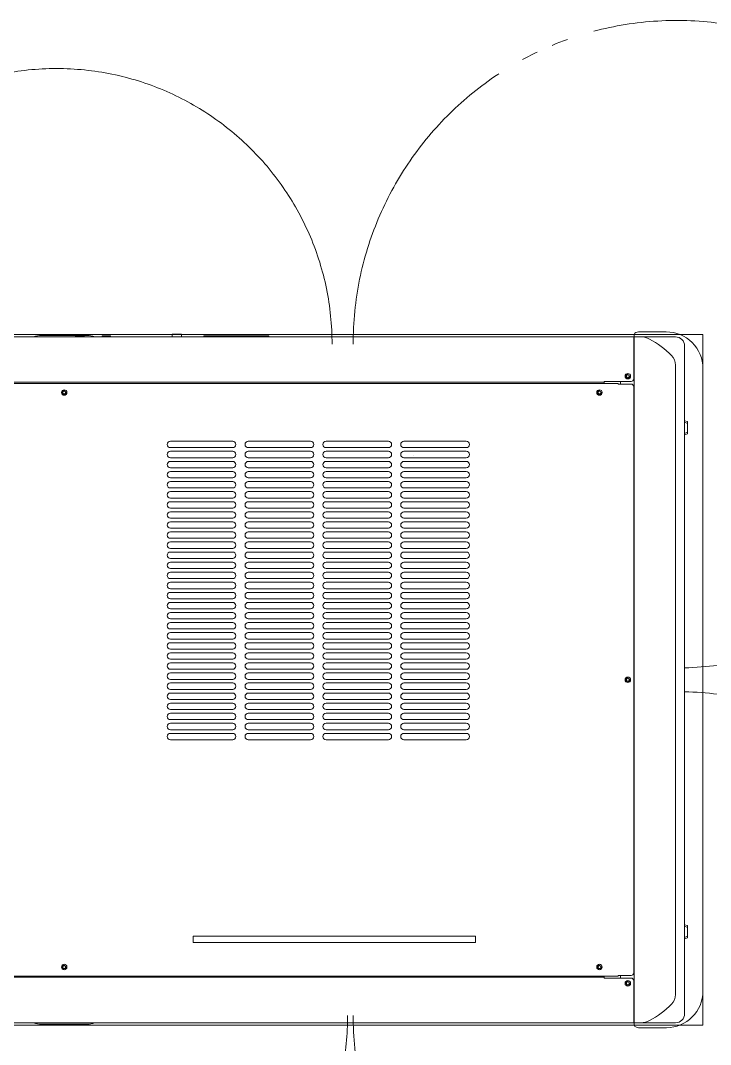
# Model space of a CAD drawing. Units: millimetres at full size. Extents: x -12803 to 120774, y -9413 to 101127.
# Drawn here: x 110069 to 110823, y 9463 to 10581 of the extents above; entities that cross this region are included whole.
import ezdxf

# ---------------------------------------------------------------- set-up
doc = ezdxf.new("R2010")
doc.units = ezdxf.units.MM
doc.header["$LTSCALE"] = 30
doc.linetypes.add('LONG_DOUBLE_CHAIN', pattern=[21.8, 18, -1, 0.6, -0.6, 0.6, -1])
doc.layers.add('0-0_NoName', color=7, linetype='Continuous')
doc.layers.add('0-E_AIHO48-厨房機器既設品', color=7, linetype='Continuous', lineweight=15)

# ---------------------------------------------------------------- blocks, each defined once
blk = doc.blocks.new('グループ部品-732')
at = {"layer": '0-E_AIHO48-厨房機器既設品'}
for p, q in [((110235.18, 10238.41), (109494.68, 10238.41)), ((110739.18, 10235.91), (109495.18, 10235.91)), ((110142.18, 10237.41), (110092.18, 10237.41)), ((110138.88, 10236.91), (110129.48, 10236.91)), ((110129.48, 10235.91), (110129.48, 10236.91)), ((110138.88, 10235.91), (110138.88, 10236.91)), ((110167.88, 10236.91), (110158.48, 10236.91)), ((110158.48, 10235.91), (110158.48, 10236.91)), ((110167.88, 10235.91), (110167.88, 10236.91)), ((110245.18, 10238.91), (110235.18, 10238.91)), ((110235.18, 10235.91), (110235.18, 10238.91)), ((110245.18, 10235.91), (110245.18, 10238.91)), ((110739.68, 10238.41), (110245.18, 10238.41)), ((110340.68, 10236.91), (110269.68, 10236.91)), ((110269.68, 10236.91), (110269.68, 10235.91)), ((110340.68, 10236.91), (110340.68, 10235.91)), ((110739.18, 10190.11), (110739.18, 10235.91)), ((110739.18, 10235.41), (110739.68, 10235.41)), ((110739.18, 10234.91), (110739.68, 10234.91)), ((110739.68, 10235.91), (110739.68, 10238.45)), ((110739.68, 9486.91), (110739.68, 10235.91)), ((110784.68, 10235.91), (110739.68, 10235.91)), ((110741.42, 10240.57), (110740.48, 10239.94)), ((110774.68, 10241.41), (110744.19, 10241.41)), ((110794.68, 9496.91), (110794.68, 10225.91)), ((110784.68, 10205.05), (110784.68, 9517.77)), ((110814.68, 10201.41), (110814.68, 9521.41)), ((110722.18, 10184.91), (109512.18, 10184.91)), ((110706.68, 10186.31), (109527.68, 10186.31)), ((110736.18, 10187.11), (110706.68, 10187.11)), ((110706.68, 10184.91), (110706.68, 10187.11)), ((110722.18, 10184.91), (110722.18, 10184.31)), ((110736.18, 10184.31), (110722.18, 10184.31)), ((110724.68, 10184.31), (110724.68, 10187.11)), ((110739.18, 9541.51), (110739.18, 10181.31)), ((110739.68, 10170.16), (110739.18, 10170.16)), ((110739.68, 10150.16), (110739.18, 10150.16)), ((110797.88, 10143.36), (110794.68, 10144.22)), ((110797.88, 10143.36), (110797.88, 10129.86)), ((110794.68, 10142.72), (110797.88, 10141.38)), ((110794.68, 10130.5), (110797.88, 10131.84)), ((110301.18, 10121.91), (110233.18, 10121.91)), ((110386.18, 10121.91), (110318.18, 10121.91)), ((110471.18, 10121.91), (110403.18, 10121.91)), ((110556.18, 10121.91), (110488.18, 10121.91)), ((110794.68, 10129), (110797.88, 10129.86)), ((110233.18, 10114.91), (110301.18, 10114.91)), ((110301.18, 10110.91), (110233.18, 10110.91)), ((110318.18, 10114.91), (110386.18, 10114.91)), ((110386.18, 10110.91), (110318.18, 10110.91)), ((110403.18, 10114.91), (110471.18, 10114.91)), ((110471.18, 10110.91), (110403.18, 10110.91)), ((110488.18, 10114.91), (110556.18, 10114.91)), ((110556.18, 10110.91), (110488.18, 10110.91)), ((110233.18, 10103.91), (110301.18, 10103.91)), ((110301.18, 10099.91), (110233.18, 10099.91)), ((110318.18, 10103.91), (110386.18, 10103.91)), ((110386.18, 10099.91), (110318.18, 10099.91)), ((110403.18, 10103.91), (110471.18, 10103.91)), ((110471.18, 10099.91), (110403.18, 10099.91)), ((110488.18, 10103.91), (110556.18, 10103.91)), ((110556.18, 10099.91), (110488.18, 10099.91)), ((110498.18, 10106.81), (110498.08, 10106.81)), ((110233.18, 10092.91), (110301.18, 10092.91)), ((110301.18, 10088.91), (110233.18, 10088.91)), ((110318.18, 10092.91), (110386.18, 10092.91)), ((110386.18, 10088.91), (110318.18, 10088.91)), ((110403.18, 10092.91), (110471.18, 10092.91)), ((110471.18, 10088.91), (110403.18, 10088.91)), ((110488.18, 10092.91), (110556.18, 10092.91)), ((110556.18, 10088.91), (110488.18, 10088.91)), ((110233.18, 10081.91), (110301.18, 10081.91)), ((110301.18, 10077.91), (110233.18, 10077.91)), ((110318.18, 10081.91), (110386.18, 10081.91)), ((110386.18, 10077.91), (110318.18, 10077.91)), ((110403.18, 10081.91), (110471.18, 10081.91)), ((110471.18, 10077.91), (110403.18, 10077.91)), ((110488.18, 10081.91), (110556.18, 10081.91)), ((110556.18, 10077.91), (110488.18, 10077.91)), ((110233.18, 10070.91), (110301.18, 10070.91)), ((110301.18, 10066.91), (110233.18, 10066.91)), ((110318.18, 10070.91), (110386.18, 10070.91)), ((110386.18, 10066.91), (110318.18, 10066.91)), ((110403.18, 10070.91), (110471.18, 10070.91)), ((110471.18, 10066.91), (110403.18, 10066.91)), ((110488.18, 10070.91), (110556.18, 10070.91)), ((110556.18, 10066.91), (110488.18, 10066.91)), ((110233.18, 10059.91), (110301.18, 10059.91)), ((110301.18, 10055.91), (110233.18, 10055.91)), ((110318.18, 10059.91), (110386.18, 10059.91)), ((110386.18, 10055.91), (110318.18, 10055.91)), ((110403.18, 10059.91), (110471.18, 10059.91)), ((110471.18, 10055.91), (110403.18, 10055.91)), ((110488.18, 10059.91), (110556.18, 10059.91)), ((110556.18, 10055.91), (110488.18, 10055.91)), ((110233.18, 10048.91), (110301.18, 10048.91)), ((110301.18, 10044.91), (110233.18, 10044.91)), ((110318.18, 10048.91), (110386.18, 10048.91)), ((110386.18, 10044.91), (110318.18, 10044.91)), ((110403.18, 10048.91), (110471.18, 10048.91)), ((110471.18, 10044.91), (110403.18, 10044.91)), ((110488.18, 10048.91), (110556.18, 10048.91)), ((110556.18, 10044.91), (110488.18, 10044.91)), ((110233.18, 10037.91), (110301.18, 10037.91)), ((110301.18, 10033.91), (110233.18, 10033.91)), ((110318.18, 10037.91), (110386.18, 10037.91)), ((110386.18, 10033.91), (110318.18, 10033.91)), ((110403.18, 10037.91), (110471.18, 10037.91)), ((110471.18, 10033.91), (110403.18, 10033.91)), ((110488.18, 10037.91), (110556.18, 10037.91)), ((110556.18, 10033.91), (110488.18, 10033.91)), ((110233.18, 10026.91), (110301.18, 10026.91)), ((110301.18, 10022.91), (110233.18, 10022.91)), ((110318.18, 10026.91), (110386.18, 10026.91)), ((110386.18, 10022.91), (110318.18, 10022.91)), ((110403.18, 10026.91), (110471.18, 10026.91)), ((110471.18, 10022.91), (110403.18, 10022.91)), ((110488.18, 10026.91), (110556.18, 10026.91)), ((110556.18, 10022.91), (110488.18, 10022.91)), ((110233.18, 10015.91), (110301.18, 10015.91)), ((110301.18, 10011.91), (110233.18, 10011.91)), ((110318.18, 10015.91), (110386.18, 10015.91)), ((110386.18, 10011.91), (110318.18, 10011.91)), ((110403.18, 10015.91), (110471.18, 10015.91)), ((110471.18, 10011.91), (110403.18, 10011.91)), ((110488.18, 10015.91), (110556.18, 10015.91)), ((110556.18, 10011.91), (110488.18, 10011.91)), ((110233.18, 10004.91), (110301.18, 10004.91)), ((110301.18, 10000.91), (110233.18, 10000.91)), ((110318.18, 10004.91), (110386.18, 10004.91)), ((110386.18, 10000.91), (110318.18, 10000.91)), ((110403.18, 10004.91), (110471.18, 10004.91)), ((110471.18, 10000.91), (110403.18, 10000.91)), ((110488.18, 10004.91), (110556.18, 10004.91)), ((110556.18, 10000.91), (110488.18, 10000.91)), ((110233.18, 9993.91), (110301.18, 9993.91)), ((110301.18, 9989.91), (110233.18, 9989.91)), ((110318.18, 9993.91), (110386.18, 9993.91)), ((110386.18, 9989.91), (110318.18, 9989.91)), ((110403.18, 9993.91), (110471.18, 9993.91)), ((110471.18, 9989.91), (110403.18, 9989.91)), ((110488.18, 9993.91), (110556.18, 9993.91)), ((110556.18, 9989.91), (110488.18, 9989.91)), ((110233.18, 9982.91), (110301.18, 9982.91)), ((110301.18, 9978.91), (110233.18, 9978.91)), ((110318.18, 9982.91), (110386.18, 9982.91)), ((110386.18, 9978.91), (110318.18, 9978.91)), ((110403.18, 9982.91), (110471.18, 9982.91)), ((110471.18, 9978.91), (110403.18, 9978.91)), ((110488.18, 9982.91), (110556.18, 9982.91)), ((110556.18, 9978.91), (110488.18, 9978.91)), ((110233.18, 9971.91), (110301.18, 9971.91)), ((110301.18, 9967.91), (110233.18, 9967.91)), ((110318.18, 9971.91), (110386.18, 9971.91)), ((110386.18, 9967.91), (110318.18, 9967.91)), ((110403.18, 9971.91), (110471.18, 9971.91)), ((110471.18, 9967.91), (110403.18, 9967.91)), ((110488.18, 9971.91), (110556.18, 9971.91)), ((110556.18, 9967.91), (110488.18, 9967.91)), ((110233.18, 9960.91), (110301.18, 9960.91)), ((110301.18, 9956.91), (110233.18, 9956.91)), ((110318.18, 9960.91), (110386.18, 9960.91)), ((110386.18, 9956.91), (110318.18, 9956.91)), ((110403.18, 9960.91), (110471.18, 9960.91)), ((110471.18, 9956.91), (110403.18, 9956.91)), ((110488.18, 9960.91), (110556.18, 9960.91)), ((110556.18, 9956.91), (110488.18, 9956.91)), ((110233.18, 9949.91), (110301.18, 9949.91)), ((110301.18, 9945.91), (110233.18, 9945.91)), ((110318.18, 9949.91), (110386.18, 9949.91)), ((110386.18, 9945.91), (110318.18, 9945.91)), ((110403.18, 9949.91), (110471.18, 9949.91)), ((110471.18, 9945.91), (110403.18, 9945.91)), ((110488.18, 9949.91), (110556.18, 9949.91)), ((110556.18, 9945.91), (110488.18, 9945.91)), ((110233.18, 9938.91), (110301.18, 9938.91)), ((110301.18, 9934.91), (110233.18, 9934.91)), ((110318.18, 9938.91), (110386.18, 9938.91)), ((110386.18, 9934.91), (110318.18, 9934.91)), ((110403.18, 9938.91), (110471.18, 9938.91)), ((110471.18, 9934.91), (110403.18, 9934.91)), ((110488.18, 9938.91), (110556.18, 9938.91)), ((110556.18, 9934.91), (110488.18, 9934.91)), ((110233.18, 9927.91), (110301.18, 9927.91)), ((110301.18, 9923.91), (110233.18, 9923.91)), ((110318.18, 9927.91), (110386.18, 9927.91)), ((110386.18, 9923.91), (110318.18, 9923.91)), ((110403.18, 9927.91), (110471.18, 9927.91)), ((110471.18, 9923.91), (110403.18, 9923.91)), ((110488.18, 9927.91), (110556.18, 9927.91)), ((110556.18, 9923.91), (110488.18, 9923.91)), ((110233.18, 9916.91), (110301.18, 9916.91)), ((110301.18, 9912.91), (110233.18, 9912.91)), ((110318.18, 9916.91), (110386.18, 9916.91)), ((110386.18, 9912.91), (110318.18, 9912.91)), ((110403.18, 9916.91), (110471.18, 9916.91)), ((110471.18, 9912.91), (110403.18, 9912.91)), ((110488.18, 9916.91), (110556.18, 9916.91)), ((110556.18, 9912.91), (110488.18, 9912.91)), ((110233.18, 9905.91), (110301.18, 9905.91)), ((110301.18, 9901.91), (110233.18, 9901.91)), ((110318.18, 9905.91), (110386.18, 9905.91)), ((110386.18, 9901.91), (110318.18, 9901.91)), ((110403.18, 9905.91), (110471.18, 9905.91)), ((110471.18, 9901.91), (110403.18, 9901.91)), ((110488.18, 9905.91), (110556.18, 9905.91)), ((110556.18, 9901.91), (110488.18, 9901.91)), ((110233.18, 9894.91), (110301.18, 9894.91)), ((110301.18, 9890.91), (110233.18, 9890.91)), ((110318.18, 9894.91), (110386.18, 9894.91)), ((110386.18, 9890.91), (110318.18, 9890.91)), ((110403.18, 9894.91), (110471.18, 9894.91)), ((110471.18, 9890.91), (110403.18, 9890.91)), ((110488.18, 9894.91), (110556.18, 9894.91)), ((110556.18, 9890.91), (110488.18, 9890.91)), ((110233.18, 9883.91), (110301.18, 9883.91)), ((110301.18, 9879.91), (110233.18, 9879.91)), ((110318.18, 9883.91), (110386.18, 9883.91)), ((110386.18, 9879.91), (110318.18, 9879.91)), ((110403.18, 9883.91), (110471.18, 9883.91)), ((110471.18, 9879.91), (110403.18, 9879.91)), ((110488.18, 9883.91), (110556.18, 9883.91)), ((110556.18, 9879.91), (110488.18, 9879.91)), ((110233.18, 9872.91), (110301.18, 9872.91)), ((110301.18, 9868.91), (110233.18, 9868.91)), ((110318.18, 9872.91), (110386.18, 9872.91)), ((110386.18, 9868.91), (110318.18, 9868.91)), ((110403.18, 9872.91), (110471.18, 9872.91)), ((110471.18, 9868.91), (110403.18, 9868.91)), ((110488.18, 9872.91), (110556.18, 9872.91)), ((110556.18, 9868.91), (110488.18, 9868.91)), ((110233.18, 9861.91), (110301.18, 9861.91)), ((110301.18, 9857.91), (110233.18, 9857.91)), ((110318.18, 9861.91), (110386.18, 9861.91)), ((110386.18, 9857.91), (110318.18, 9857.91)), ((110403.18, 9861.91), (110471.18, 9861.91)), ((110471.18, 9857.91), (110403.18, 9857.91)), ((110488.18, 9861.91), (110556.18, 9861.91)), ((110556.18, 9857.91), (110488.18, 9857.91)), ((110233.18, 9850.91), (110301.18, 9850.91)), ((110301.18, 9846.91), (110233.18, 9846.91)), ((110318.18, 9850.91), (110386.18, 9850.91)), ((110386.18, 9846.91), (110318.18, 9846.91)), ((110403.18, 9850.91), (110471.18, 9850.91)), ((110471.18, 9846.91), (110403.18, 9846.91)), ((110488.18, 9850.91), (110556.18, 9850.91)), ((110556.18, 9846.91), (110488.18, 9846.91)), ((110233.18, 9839.91), (110301.18, 9839.91)), ((110301.18, 9835.91), (110233.18, 9835.91)), ((110318.18, 9839.91), (110386.18, 9839.91)), ((110386.18, 9835.91), (110318.18, 9835.91)), ((110403.18, 9839.91), (110471.18, 9839.91)), ((110471.18, 9835.91), (110403.18, 9835.91)), ((110488.18, 9839.91), (110556.18, 9839.91)), ((110556.18, 9835.91), (110488.18, 9835.91)), ((110233.18, 9828.91), (110301.18, 9828.91)), ((110301.18, 9824.91), (110233.18, 9824.91)), ((110318.18, 9828.91), (110386.18, 9828.91)), ((110386.18, 9824.91), (110318.18, 9824.91)), ((110403.18, 9828.91), (110471.18, 9828.91)), ((110471.18, 9824.91), (110403.18, 9824.91)), ((110488.18, 9828.91), (110556.18, 9828.91)), ((110556.18, 9824.91), (110488.18, 9824.91)), ((110233.18, 9817.91), (110301.18, 9817.91)), ((110301.18, 9813.91), (110233.18, 9813.91)), ((110318.18, 9817.91), (110386.18, 9817.91)), ((110386.18, 9813.91), (110318.18, 9813.91)), ((110403.18, 9817.91), (110471.18, 9817.91)), ((110471.18, 9813.91), (110403.18, 9813.91)), ((110488.18, 9817.91), (110556.18, 9817.91)), ((110556.18, 9813.91), (110488.18, 9813.91)), ((110233.18, 9806.91), (110301.18, 9806.91)), ((110301.18, 9802.91), (110233.18, 9802.91)), ((110318.18, 9806.91), (110386.18, 9806.91)), ((110386.18, 9802.91), (110318.18, 9802.91)), ((110403.18, 9806.91), (110471.18, 9806.91)), ((110471.18, 9802.91), (110403.18, 9802.91)), ((110488.18, 9806.91), (110556.18, 9806.91)), ((110556.18, 9802.91), (110488.18, 9802.91)), ((110233.18, 9795.91), (110301.18, 9795.91)), ((110318.18, 9795.91), (110386.18, 9795.91)), ((110403.18, 9795.91), (110471.18, 9795.91)), ((110488.18, 9795.91), (110556.18, 9795.91)), ((110797.88, 9592.96), (110794.68, 9593.82)), ((110794.68, 9592.32), (110797.88, 9590.98)), ((110797.88, 9592.96), (110797.88, 9579.46)), ((110258.18, 9581.41), (110258.18, 9574.41)), ((110566.18, 9581.41), (110258.18, 9581.41)), ((110258.18, 9574.41), (110566.18, 9574.41)), ((110566.18, 9574.41), (110566.18, 9581.41)), ((110739.68, 9572.66), (110739.18, 9572.66)), ((110794.68, 9580.1), (110797.88, 9581.44)), ((110794.68, 9578.6), (110797.88, 9579.46)), ((110739.68, 9552.66), (110739.18, 9552.66)), ((110722.18, 9537.91), (109512.18, 9537.91)), ((109527.68, 9536.51), (110706.68, 9536.51)), ((110706.68, 9537.91), (110706.68, 9535.71)), ((110736.18, 9535.71), (110706.68, 9535.71)), ((110736.18, 9538.51), (110722.18, 9538.51)), ((110722.18, 9537.91), (110722.18, 9538.51)), ((110724.68, 9535.71), (110724.68, 9538.51)), ((110739.18, 9532.71), (110739.18, 9486.91)), ((109494.68, 9484.41), (110739.68, 9484.41)), ((109495.18, 9486.91), (110739.18, 9486.91)), ((110092.18, 9485.41), (110142.18, 9485.41)), ((110739.18, 9487.91), (110739.68, 9487.91)), ((110739.18, 9487.41), (110739.68, 9487.41)), ((110784.68, 9486.91), (110739.68, 9486.91)), ((110739.68, 9486.91), (110739.68, 9484.41)), ((110739.68, 9484.37), (110739.68, 9484.41)), ((110741.42, 9482.25), (110740.48, 9482.88)), ((110774.8, 9481.41), (110744.19, 9481.41))]:
    blk.add_line(p, q, dxfattribs=at)
blk.add_lwpolyline([(109426.68, 10238.42), (110814.68, 10238.4), (110814.68, 9484.4), (109426.68, 9484.42)], close=True, dxfattribs=at)
for centre, radius in [((110732.68, 10192.91), 3), ((110732.68, 10192.91), 1.6), ((110117.18, 10175.11), 3), ((110117.18, 10175.11), 1.6), ((110701.68, 10175.11), 3), ((110701.68, 10175.11), 1.6), ((110732.68, 9861.41), 3), ((110732.68, 9861.41), 1.6), ((110117.18, 9547.71), 3), ((110701.68, 9547.71), 3), ((110117.18, 9547.71), 1.6), ((110701.68, 9547.71), 1.6), ((110732.68, 9529.91), 3), ((110732.68, 9529.91), 1.6)]:
    blk.add_circle(centre, radius, dxfattribs=at)
at = {"layer": '0-E_AIHO48-厨房機器既設品', "linetype": 'LONG_DOUBLE_CHAIN'}
for centre, radius, start, end in [((110786.18, 10227.91), 353.5, 271.37783, 180), ((110108.68, 10227.91), 301, 0, 180), ((110786.18, 9494.91), 353.5, 180, 88.62217), ((110125.68, 9494.91), 301, 180, 0)]:
    blk.add_arc(centre, radius, start, end, dxfattribs=at)
at = {"layer": '0-E_AIHO48-厨房機器既設品'}
for centre, radius, start, end in [((110092.18, 10212.41), 25, 90, 109.56084), ((110142.18, 10212.41), 25, 70.43916, 90), ((110741.48, 10238.45), 1.8, 123.69015, 180.00017), ((110744.19, 10236.41), 5, 90.0002, 123.69012), ((110746.94, 10215.91), 20, 61.76739, 90), ((110709.1, 10145.43), 100, 44.54657, 61.76742), ((110774.68, 10201.41), 40, 359.99987, 90.00001), ((110784.68, 10225.91), 10, 0, 90), ((110769.68, 10205.05), 15, 0, 44.54657), ((110732.68, 10192.91), 2, 75, 15), ((110736.18, 10190.11), 3, 270, 0), ((110117.18, 10175.11), 2, 75, 15), ((110701.68, 10175.11), 2, 75, 15), ((110736.18, 10181.31), 3, 0, 90), ((110233.18, 10118.41), 3.5, 90, 270), ((110301.18, 10118.41), 3.5, 270, 90), ((110318.18, 10118.41), 3.5, 90, 270), ((110386.18, 10118.41), 3.5, 270, 90), ((110403.18, 10118.41), 3.5, 90, 270), ((110471.18, 10118.41), 3.5, 270, 90), ((110488.18, 10118.41), 3.5, 90, 270), ((110556.18, 10118.41), 3.5, 270, 90), ((110233.18, 10107.41), 3.5, 90, 270), ((110301.18, 10107.41), 3.5, 270, 90), ((110318.18, 10107.41), 3.5, 90, 270), ((110386.18, 10107.41), 3.5, 270, 90), ((110403.18, 10107.41), 3.5, 90, 270), ((110471.18, 10107.41), 3.5, 270, 90), ((110488.18, 10107.41), 3.5, 90, 270), ((110556.18, 10107.41), 3.5, 270, 90), ((110233.18, 10096.41), 3.5, 90, 270), ((110301.18, 10096.41), 3.5, 270, 90), ((110318.18, 10096.41), 3.5, 90, 270), ((110386.18, 10096.41), 3.5, 270, 90), ((110403.18, 10096.41), 3.5, 90, 270), ((110471.18, 10096.41), 3.5, 270, 90), ((110488.18, 10096.41), 3.5, 90, 270), ((110556.18, 10096.41), 3.5, 270, 90), ((110233.18, 10085.41), 3.5, 90, 270), ((110301.18, 10085.41), 3.5, 270, 90), ((110318.18, 10085.41), 3.5, 90, 270), ((110386.18, 10085.41), 3.5, 270, 90), ((110403.18, 10085.41), 3.5, 90, 270), ((110471.18, 10085.41), 3.5, 270, 90), ((110488.18, 10085.41), 3.5, 90, 270), ((110556.18, 10085.41), 3.5, 270, 90), ((110233.18, 10074.41), 3.5, 90, 270), ((110301.18, 10074.41), 3.5, 270, 90), ((110318.18, 10074.41), 3.5, 90, 270), ((110386.18, 10074.41), 3.5, 270, 90), ((110403.18, 10074.41), 3.5, 90, 270), ((110471.18, 10074.41), 3.5, 270, 90), ((110488.18, 10074.41), 3.5, 90, 270), ((110556.18, 10074.41), 3.5, 270, 90), ((110233.18, 10063.41), 3.5, 90, 270), ((110301.18, 10063.41), 3.5, 270, 90), ((110318.18, 10063.41), 3.5, 90, 270), ((110386.18, 10063.41), 3.5, 270, 90), ((110403.18, 10063.41), 3.5, 90, 270), ((110471.18, 10063.41), 3.5, 270, 90), ((110488.18, 10063.41), 3.5, 90, 270), ((110556.18, 10063.41), 3.5, 270, 90), ((110233.18, 10052.41), 3.5, 90, 270), ((110301.18, 10052.41), 3.5, 270, 90), ((110318.18, 10052.41), 3.5, 90, 270), ((110386.18, 10052.41), 3.5, 270, 90), ((110403.18, 10052.41), 3.5, 90, 270), ((110471.18, 10052.41), 3.5, 270, 90), ((110488.18, 10052.41), 3.5, 90, 270), ((110556.18, 10052.41), 3.5, 270, 90), ((110233.18, 10041.41), 3.5, 90, 270), ((110301.18, 10041.41), 3.5, 270, 90), ((110318.18, 10041.41), 3.5, 90, 270), ((110386.18, 10041.41), 3.5, 270, 90), ((110403.18, 10041.41), 3.5, 90, 270), ((110471.18, 10041.41), 3.5, 270, 90), ((110488.18, 10041.41), 3.5, 90, 270), ((110556.18, 10041.41), 3.5, 270, 90), ((110233.18, 10030.41), 3.5, 90, 270), ((110301.18, 10030.41), 3.5, 270, 90), ((110318.18, 10030.41), 3.5, 90, 270), ((110386.18, 10030.41), 3.5, 270, 90), ((110403.18, 10030.41), 3.5, 90, 270), ((110471.18, 10030.41), 3.5, 270, 90), ((110488.18, 10030.41), 3.5, 90, 270), ((110556.18, 10030.41), 3.5, 270, 90), ((110233.18, 10019.41), 3.5, 90, 270), ((110301.18, 10019.41), 3.5, 270, 90), ((110318.18, 10019.41), 3.5, 90, 270), ((110386.18, 10019.41), 3.5, 270, 90), ((110403.18, 10019.41), 3.5, 90, 270), ((110471.18, 10019.41), 3.5, 270, 90), ((110488.18, 10019.41), 3.5, 90, 270), ((110556.18, 10019.41), 3.5, 270, 90), ((110233.18, 10008.41), 3.5, 90, 270), ((110301.18, 10008.41), 3.5, 270, 90), ((110318.18, 10008.41), 3.5, 90, 270), ((110386.18, 10008.41), 3.5, 270, 90), ((110403.18, 10008.41), 3.5, 90, 270), ((110471.18, 10008.41), 3.5, 270, 90), ((110488.18, 10008.41), 3.5, 90, 270), ((110556.18, 10008.41), 3.5, 270, 90), ((110233.18, 9997.41), 3.5, 90, 270), ((110301.18, 9997.41), 3.5, 270, 90), ((110318.18, 9997.41), 3.5, 90, 270), ((110386.18, 9997.41), 3.5, 270, 90), ((110403.18, 9997.41), 3.5, 90, 270), ((110471.18, 9997.41), 3.5, 270, 90), ((110488.18, 9997.41), 3.5, 90, 270), ((110556.18, 9997.41), 3.5, 270, 90), ((110233.18, 9986.41), 3.5, 90, 270), ((110301.18, 9986.41), 3.5, 270, 90), ((110318.18, 9986.41), 3.5, 90, 270), ((110386.18, 9986.41), 3.5, 270, 90), ((110403.18, 9986.41), 3.5, 90, 270), ((110471.18, 9986.41), 3.5, 270, 90), ((110488.18, 9986.41), 3.5, 90, 270), ((110556.18, 9986.41), 3.5, 270, 90), ((110233.18, 9975.41), 3.5, 90, 270), ((110301.18, 9975.41), 3.5, 270, 90), ((110318.18, 9975.41), 3.5, 90, 270), ((110386.18, 9975.41), 3.5, 270, 90), ((110403.18, 9975.41), 3.5, 90, 270), ((110471.18, 9975.41), 3.5, 270, 90), ((110488.18, 9975.41), 3.5, 90, 270), ((110556.18, 9975.41), 3.5, 270, 90), ((110233.18, 9964.41), 3.5, 90, 270), ((110301.18, 9964.41), 3.5, 270, 90), ((110318.18, 9964.41), 3.5, 90, 270), ((110386.18, 9964.41), 3.5, 270, 90), ((110403.18, 9964.41), 3.5, 90, 270), ((110471.18, 9964.41), 3.5, 270, 90), ((110488.18, 9964.41), 3.5, 90, 270), ((110556.18, 9964.41), 3.5, 270, 90), ((110233.18, 9953.41), 3.5, 90, 270), ((110301.18, 9953.41), 3.5, 270, 90), ((110318.18, 9953.41), 3.5, 90, 270), ((110386.18, 9953.41), 3.5, 270, 90), ((110403.18, 9953.41), 3.5, 90, 270), ((110471.18, 9953.41), 3.5, 270, 90), ((110488.18, 9953.41), 3.5, 90, 270), ((110556.18, 9953.41), 3.5, 270, 90), ((110233.18, 9942.41), 3.5, 90, 270), ((110301.18, 9942.41), 3.5, 270, 90), ((110318.18, 9942.41), 3.5, 90, 270), ((110386.18, 9942.41), 3.5, 270, 90), ((110403.18, 9942.41), 3.5, 90, 270), ((110471.18, 9942.41), 3.5, 270, 90), ((110488.18, 9942.41), 3.5, 90, 270), ((110556.18, 9942.41), 3.5, 270, 90), ((110233.18, 9931.41), 3.5, 90, 270), ((110301.18, 9931.41), 3.5, 270, 90), ((110318.18, 9931.41), 3.5, 90, 270), ((110386.18, 9931.41), 3.5, 270, 90), ((110403.18, 9931.41), 3.5, 90, 270), ((110471.18, 9931.41), 3.5, 270, 90), ((110488.18, 9931.41), 3.5, 90, 270), ((110556.18, 9931.41), 3.5, 270, 90), ((110233.18, 9920.41), 3.5, 90, 270), ((110301.18, 9920.41), 3.5, 270, 90), ((110318.18, 9920.41), 3.5, 90, 270), ((110386.18, 9920.41), 3.5, 270, 90), ((110403.18, 9920.41), 3.5, 90, 270), ((110471.18, 9920.41), 3.5, 270, 90), ((110488.18, 9920.41), 3.5, 90, 270), ((110556.18, 9920.41), 3.5, 270, 90), ((110233.18, 9909.41), 3.5, 90, 270), ((110301.18, 9909.41), 3.5, 270, 90), ((110318.18, 9909.41), 3.5, 90, 270), ((110386.18, 9909.41), 3.5, 270, 90), ((110403.18, 9909.41), 3.5, 90, 270), ((110471.18, 9909.41), 3.5, 270, 90), ((110488.18, 9909.41), 3.5, 90, 270), ((110556.18, 9909.41), 3.5, 270, 90), ((110233.18, 9898.41), 3.5, 90, 270), ((110301.18, 9898.41), 3.5, 270, 90), ((110318.18, 9898.41), 3.5, 90, 270), ((110386.18, 9898.41), 3.5, 270, 90), ((110403.18, 9898.41), 3.5, 90, 270), ((110471.18, 9898.41), 3.5, 270, 90), ((110488.18, 9898.41), 3.5, 90, 270), ((110556.18, 9898.41), 3.5, 270, 90), ((110233.18, 9887.41), 3.5, 90, 270), ((110301.18, 9887.41), 3.5, 270, 90), ((110318.18, 9887.41), 3.5, 90, 270), ((110386.18, 9887.41), 3.5, 270, 90), ((110403.18, 9887.41), 3.5, 90, 270), ((110471.18, 9887.41), 3.5, 270, 90), ((110488.18, 9887.41), 3.5, 90, 270), ((110556.18, 9887.41), 3.5, 270, 90), ((110233.18, 9876.41), 3.5, 90, 270), ((110301.18, 9876.41), 3.5, 270, 90), ((110318.18, 9876.41), 3.5, 90, 270), ((110386.18, 9876.41), 3.5, 270, 90), ((110403.18, 9876.41), 3.5, 90, 270), ((110471.18, 9876.41), 3.5, 270, 90), ((110488.18, 9876.41), 3.5, 90, 270), ((110556.18, 9876.41), 3.5, 270, 90), ((110233.18, 9865.41), 3.5, 90, 270), ((110301.18, 9865.41), 3.5, 270, 90), ((110318.18, 9865.41), 3.5, 90, 270), ((110386.18, 9865.41), 3.5, 270, 90), ((110403.18, 9865.41), 3.5, 90, 270), ((110471.18, 9865.41), 3.5, 270, 90), ((110488.18, 9865.41), 3.5, 90, 270), ((110556.18, 9865.41), 3.5, 270, 90), ((110732.68, 9861.41), 2, 75, 15), ((110233.18, 9854.41), 3.5, 90, 270), ((110301.18, 9854.41), 3.5, 270, 90), ((110318.18, 9854.41), 3.5, 90, 270), ((110386.18, 9854.41), 3.5, 270, 90), ((110403.18, 9854.41), 3.5, 90, 270), ((110471.18, 9854.41), 3.5, 270, 90), ((110488.18, 9854.41), 3.5, 90, 270), ((110556.18, 9854.41), 3.5, 270, 90), ((110233.18, 9843.41), 3.5, 90, 270), ((110301.18, 9843.41), 3.5, 270, 90), ((110318.18, 9843.41), 3.5, 90, 270), ((110386.18, 9843.41), 3.5, 270, 90), ((110403.18, 9843.41), 3.5, 90, 270), ((110471.18, 9843.41), 3.5, 270, 90), ((110488.18, 9843.41), 3.5, 90, 270), ((110556.18, 9843.41), 3.5, 270, 90), ((110233.18, 9832.41), 3.5, 90, 270), ((110301.18, 9832.41), 3.5, 270, 90), ((110318.18, 9832.41), 3.5, 90, 270), ((110386.18, 9832.41), 3.5, 270, 90), ((110403.18, 9832.41), 3.5, 90, 270), ((110471.18, 9832.41), 3.5, 270, 90), ((110488.18, 9832.41), 3.5, 90, 270), ((110556.18, 9832.41), 3.5, 270, 90), ((110233.18, 9821.41), 3.5, 90, 270), ((110301.18, 9821.41), 3.5, 270, 90), ((110318.18, 9821.41), 3.5, 90, 270), ((110386.18, 9821.41), 3.5, 270, 90), ((110403.18, 9821.41), 3.5, 90, 270), ((110471.18, 9821.41), 3.5, 270, 90), ((110488.18, 9821.41), 3.5, 90, 270), ((110556.18, 9821.41), 3.5, 270, 90), ((110233.18, 9810.41), 3.5, 90, 270), ((110301.18, 9810.41), 3.5, 270, 90), ((110318.18, 9810.41), 3.5, 90, 270), ((110386.18, 9810.41), 3.5, 270, 90), ((110403.18, 9810.41), 3.5, 90, 270), ((110471.18, 9810.41), 3.5, 270, 90), ((110488.18, 9810.41), 3.5, 90, 270), ((110556.18, 9810.41), 3.5, 270, 90), ((110233.18, 9799.41), 3.5, 90, 270), ((110301.18, 9799.41), 3.5, 270, 90), ((110318.18, 9799.41), 3.5, 90, 270), ((110386.18, 9799.41), 3.5, 270, 90), ((110403.18, 9799.41), 3.5, 90, 270), ((110471.18, 9799.41), 3.5, 270, 90), ((110488.18, 9799.41), 3.5, 90, 270), ((110556.18, 9799.41), 3.5, 270, 90), ((110117.18, 9547.71), 2, 75, 15), ((110701.68, 9547.71), 2, 75, 15), ((110736.18, 9541.51), 3, 270, 0), ((110732.68, 9529.91), 2, 75, 15), ((110736.18, 9532.71), 3, 0, 90), ((110774.68, 9521.41), 40, 270.1719, 359.99994), ((110769.68, 9517.77), 15, 315.45343, 0), ((110709.1, 9577.39), 100, 298.23261, 315.45343), ((110784.68, 9496.91), 10, 270, 0), ((110092.18, 9510.41), 25, 250.43916, 270), ((110142.18, 9510.41), 25, 270, 289.56084), ((110741.48, 9484.37), 1.8, 180.00017, 236.31006), ((110746.94, 9506.91), 20, 270, 298.23245), ((110744.19, 9486.41), 5, 236.31003, 270)]:
    blk.add_arc(centre, radius, start, end, dxfattribs=at)
blk = doc.blocks.new('グループ部品-763')
at = {"layer": '0-E_AIHO48-厨房機器既設品'}
for p, q in [((110235.18, 10238.41), (109494.68, 10238.41)), ((110739.18, 10235.91), (109495.18, 10235.91)), ((110142.18, 10237.41), (110092.18, 10237.41)), ((110138.88, 10236.91), (110129.48, 10236.91)), ((110129.48, 10235.91), (110129.48, 10236.91)), ((110138.88, 10235.91), (110138.88, 10236.91)), ((110167.88, 10236.91), (110158.48, 10236.91)), ((110158.48, 10235.91), (110158.48, 10236.91)), ((110167.88, 10235.91), (110167.88, 10236.91)), ((110245.18, 10238.91), (110235.18, 10238.91)), ((110235.18, 10235.91), (110235.18, 10238.91)), ((110245.18, 10235.91), (110245.18, 10238.91)), ((110739.68, 10238.41), (110245.18, 10238.41)), ((110340.68, 10236.91), (110269.68, 10236.91)), ((110269.68, 10236.91), (110269.68, 10235.91)), ((110340.68, 10236.91), (110340.68, 10235.91)), ((110739.18, 10190.11), (110739.18, 10235.91)), ((110739.18, 10235.41), (110739.68, 10235.41)), ((110739.18, 10234.91), (110739.68, 10234.91)), ((110739.68, 10235.91), (110739.68, 10238.45)), ((110739.68, 9486.91), (110739.68, 10235.91)), ((110784.68, 10235.91), (110739.68, 10235.91)), ((110741.42, 10240.57), (110740.48, 10239.94)), ((110774.68, 10241.41), (110744.19, 10241.41)), ((110794.68, 9496.91), (110794.68, 10225.91)), ((110784.68, 10205.05), (110784.68, 9517.77)), ((110814.68, 10201.41), (110814.68, 9521.41)), ((110722.18, 10184.91), (109512.18, 10184.91)), ((110706.68, 10186.31), (109527.68, 10186.31)), ((110736.18, 10187.11), (110706.68, 10187.11)), ((110706.68, 10184.91), (110706.68, 10187.11)), ((110722.18, 10184.91), (110722.18, 10184.31)), ((110736.18, 10184.31), (110722.18, 10184.31)), ((110724.68, 10184.31), (110724.68, 10187.11)), ((110739.18, 9541.51), (110739.18, 10181.31)), ((110739.68, 10170.16), (110739.18, 10170.16)), ((110739.68, 10150.16), (110739.18, 10150.16)), ((110797.88, 10143.36), (110794.68, 10144.22)), ((110797.88, 10143.36), (110797.88, 10129.86)), ((110794.68, 10142.72), (110797.88, 10141.38)), ((110794.68, 10130.5), (110797.88, 10131.84)), ((110301.18, 10121.91), (110233.18, 10121.91)), ((110386.18, 10121.91), (110318.18, 10121.91)), ((110471.18, 10121.91), (110403.18, 10121.91)), ((110556.18, 10121.91), (110488.18, 10121.91)), ((110794.68, 10129), (110797.88, 10129.86)), ((110233.18, 10114.91), (110301.18, 10114.91)), ((110301.18, 10110.91), (110233.18, 10110.91)), ((110318.18, 10114.91), (110386.18, 10114.91)), ((110386.18, 10110.91), (110318.18, 10110.91)), ((110403.18, 10114.91), (110471.18, 10114.91)), ((110471.18, 10110.91), (110403.18, 10110.91)), ((110488.18, 10114.91), (110556.18, 10114.91)), ((110556.18, 10110.91), (110488.18, 10110.91)), ((110233.18, 10103.91), (110301.18, 10103.91)), ((110301.18, 10099.91), (110233.18, 10099.91)), ((110318.18, 10103.91), (110386.18, 10103.91)), ((110386.18, 10099.91), (110318.18, 10099.91)), ((110403.18, 10103.91), (110471.18, 10103.91)), ((110471.18, 10099.91), (110403.18, 10099.91)), ((110488.18, 10103.91), (110556.18, 10103.91)), ((110556.18, 10099.91), (110488.18, 10099.91)), ((110498.18, 10106.81), (110498.08, 10106.81)), ((110233.18, 10092.91), (110301.18, 10092.91)), ((110301.18, 10088.91), (110233.18, 10088.91)), ((110318.18, 10092.91), (110386.18, 10092.91)), ((110386.18, 10088.91), (110318.18, 10088.91)), ((110403.18, 10092.91), (110471.18, 10092.91)), ((110471.18, 10088.91), (110403.18, 10088.91)), ((110488.18, 10092.91), (110556.18, 10092.91)), ((110556.18, 10088.91), (110488.18, 10088.91)), ((110233.18, 10081.91), (110301.18, 10081.91)), ((110301.18, 10077.91), (110233.18, 10077.91)), ((110318.18, 10081.91), (110386.18, 10081.91)), ((110386.18, 10077.91), (110318.18, 10077.91)), ((110403.18, 10081.91), (110471.18, 10081.91)), ((110471.18, 10077.91), (110403.18, 10077.91)), ((110488.18, 10081.91), (110556.18, 10081.91)), ((110556.18, 10077.91), (110488.18, 10077.91)), ((110233.18, 10070.91), (110301.18, 10070.91)), ((110301.18, 10066.91), (110233.18, 10066.91)), ((110318.18, 10070.91), (110386.18, 10070.91)), ((110386.18, 10066.91), (110318.18, 10066.91)), ((110403.18, 10070.91), (110471.18, 10070.91)), ((110471.18, 10066.91), (110403.18, 10066.91)), ((110488.18, 10070.91), (110556.18, 10070.91)), ((110556.18, 10066.91), (110488.18, 10066.91)), ((110233.18, 10059.91), (110301.18, 10059.91)), ((110301.18, 10055.91), (110233.18, 10055.91)), ((110318.18, 10059.91), (110386.18, 10059.91)), ((110386.18, 10055.91), (110318.18, 10055.91)), ((110403.18, 10059.91), (110471.18, 10059.91)), ((110471.18, 10055.91), (110403.18, 10055.91)), ((110488.18, 10059.91), (110556.18, 10059.91)), ((110556.18, 10055.91), (110488.18, 10055.91)), ((110233.18, 10048.91), (110301.18, 10048.91)), ((110301.18, 10044.91), (110233.18, 10044.91)), ((110318.18, 10048.91), (110386.18, 10048.91)), ((110386.18, 10044.91), (110318.18, 10044.91)), ((110403.18, 10048.91), (110471.18, 10048.91)), ((110471.18, 10044.91), (110403.18, 10044.91)), ((110488.18, 10048.91), (110556.18, 10048.91)), ((110556.18, 10044.91), (110488.18, 10044.91)), ((110233.18, 10037.91), (110301.18, 10037.91)), ((110301.18, 10033.91), (110233.18, 10033.91)), ((110318.18, 10037.91), (110386.18, 10037.91)), ((110386.18, 10033.91), (110318.18, 10033.91)), ((110403.18, 10037.91), (110471.18, 10037.91)), ((110471.18, 10033.91), (110403.18, 10033.91)), ((110488.18, 10037.91), (110556.18, 10037.91)), ((110556.18, 10033.91), (110488.18, 10033.91)), ((110233.18, 10026.91), (110301.18, 10026.91)), ((110301.18, 10022.91), (110233.18, 10022.91)), ((110318.18, 10026.91), (110386.18, 10026.91)), ((110386.18, 10022.91), (110318.18, 10022.91)), ((110403.18, 10026.91), (110471.18, 10026.91)), ((110471.18, 10022.91), (110403.18, 10022.91)), ((110488.18, 10026.91), (110556.18, 10026.91)), ((110556.18, 10022.91), (110488.18, 10022.91)), ((110233.18, 10015.91), (110301.18, 10015.91)), ((110301.18, 10011.91), (110233.18, 10011.91)), ((110318.18, 10015.91), (110386.18, 10015.91)), ((110386.18, 10011.91), (110318.18, 10011.91)), ((110403.18, 10015.91), (110471.18, 10015.91)), ((110471.18, 10011.91), (110403.18, 10011.91)), ((110488.18, 10015.91), (110556.18, 10015.91)), ((110556.18, 10011.91), (110488.18, 10011.91)), ((110233.18, 10004.91), (110301.18, 10004.91)), ((110301.18, 10000.91), (110233.18, 10000.91)), ((110318.18, 10004.91), (110386.18, 10004.91)), ((110386.18, 10000.91), (110318.18, 10000.91)), ((110403.18, 10004.91), (110471.18, 10004.91)), ((110471.18, 10000.91), (110403.18, 10000.91)), ((110488.18, 10004.91), (110556.18, 10004.91)), ((110556.18, 10000.91), (110488.18, 10000.91)), ((110233.18, 9993.91), (110301.18, 9993.91)), ((110301.18, 9989.91), (110233.18, 9989.91)), ((110318.18, 9993.91), (110386.18, 9993.91)), ((110386.18, 9989.91), (110318.18, 9989.91)), ((110403.18, 9993.91), (110471.18, 9993.91)), ((110471.18, 9989.91), (110403.18, 9989.91)), ((110488.18, 9993.91), (110556.18, 9993.91)), ((110556.18, 9989.91), (110488.18, 9989.91)), ((110233.18, 9982.91), (110301.18, 9982.91)), ((110301.18, 9978.91), (110233.18, 9978.91)), ((110318.18, 9982.91), (110386.18, 9982.91)), ((110386.18, 9978.91), (110318.18, 9978.91)), ((110403.18, 9982.91), (110471.18, 9982.91)), ((110471.18, 9978.91), (110403.18, 9978.91)), ((110488.18, 9982.91), (110556.18, 9982.91)), ((110556.18, 9978.91), (110488.18, 9978.91)), ((110233.18, 9971.91), (110301.18, 9971.91)), ((110301.18, 9967.91), (110233.18, 9967.91)), ((110318.18, 9971.91), (110386.18, 9971.91)), ((110386.18, 9967.91), (110318.18, 9967.91)), ((110403.18, 9971.91), (110471.18, 9971.91)), ((110471.18, 9967.91), (110403.18, 9967.91)), ((110488.18, 9971.91), (110556.18, 9971.91)), ((110556.18, 9967.91), (110488.18, 9967.91)), ((110233.18, 9960.91), (110301.18, 9960.91)), ((110301.18, 9956.91), (110233.18, 9956.91)), ((110318.18, 9960.91), (110386.18, 9960.91)), ((110386.18, 9956.91), (110318.18, 9956.91)), ((110403.18, 9960.91), (110471.18, 9960.91)), ((110471.18, 9956.91), (110403.18, 9956.91)), ((110488.18, 9960.91), (110556.18, 9960.91)), ((110556.18, 9956.91), (110488.18, 9956.91)), ((110233.18, 9949.91), (110301.18, 9949.91)), ((110301.18, 9945.91), (110233.18, 9945.91)), ((110318.18, 9949.91), (110386.18, 9949.91)), ((110386.18, 9945.91), (110318.18, 9945.91)), ((110403.18, 9949.91), (110471.18, 9949.91)), ((110471.18, 9945.91), (110403.18, 9945.91)), ((110488.18, 9949.91), (110556.18, 9949.91)), ((110556.18, 9945.91), (110488.18, 9945.91)), ((110233.18, 9938.91), (110301.18, 9938.91)), ((110301.18, 9934.91), (110233.18, 9934.91)), ((110318.18, 9938.91), (110386.18, 9938.91)), ((110386.18, 9934.91), (110318.18, 9934.91)), ((110403.18, 9938.91), (110471.18, 9938.91)), ((110471.18, 9934.91), (110403.18, 9934.91)), ((110488.18, 9938.91), (110556.18, 9938.91)), ((110556.18, 9934.91), (110488.18, 9934.91)), ((110233.18, 9927.91), (110301.18, 9927.91)), ((110301.18, 9923.91), (110233.18, 9923.91)), ((110318.18, 9927.91), (110386.18, 9927.91)), ((110386.18, 9923.91), (110318.18, 9923.91)), ((110403.18, 9927.91), (110471.18, 9927.91)), ((110471.18, 9923.91), (110403.18, 9923.91)), ((110488.18, 9927.91), (110556.18, 9927.91)), ((110556.18, 9923.91), (110488.18, 9923.91)), ((110233.18, 9916.91), (110301.18, 9916.91)), ((110301.18, 9912.91), (110233.18, 9912.91)), ((110318.18, 9916.91), (110386.18, 9916.91)), ((110386.18, 9912.91), (110318.18, 9912.91)), ((110403.18, 9916.91), (110471.18, 9916.91)), ((110471.18, 9912.91), (110403.18, 9912.91)), ((110488.18, 9916.91), (110556.18, 9916.91)), ((110556.18, 9912.91), (110488.18, 9912.91)), ((110233.18, 9905.91), (110301.18, 9905.91)), ((110301.18, 9901.91), (110233.18, 9901.91)), ((110318.18, 9905.91), (110386.18, 9905.91)), ((110386.18, 9901.91), (110318.18, 9901.91)), ((110403.18, 9905.91), (110471.18, 9905.91)), ((110471.18, 9901.91), (110403.18, 9901.91)), ((110488.18, 9905.91), (110556.18, 9905.91)), ((110556.18, 9901.91), (110488.18, 9901.91)), ((110233.18, 9894.91), (110301.18, 9894.91)), ((110301.18, 9890.91), (110233.18, 9890.91)), ((110318.18, 9894.91), (110386.18, 9894.91)), ((110386.18, 9890.91), (110318.18, 9890.91)), ((110403.18, 9894.91), (110471.18, 9894.91)), ((110471.18, 9890.91), (110403.18, 9890.91)), ((110488.18, 9894.91), (110556.18, 9894.91)), ((110556.18, 9890.91), (110488.18, 9890.91)), ((110233.18, 9883.91), (110301.18, 9883.91)), ((110301.18, 9879.91), (110233.18, 9879.91)), ((110318.18, 9883.91), (110386.18, 9883.91)), ((110386.18, 9879.91), (110318.18, 9879.91)), ((110403.18, 9883.91), (110471.18, 9883.91)), ((110471.18, 9879.91), (110403.18, 9879.91)), ((110488.18, 9883.91), (110556.18, 9883.91)), ((110556.18, 9879.91), (110488.18, 9879.91)), ((110233.18, 9872.91), (110301.18, 9872.91)), ((110301.18, 9868.91), (110233.18, 9868.91)), ((110318.18, 9872.91), (110386.18, 9872.91)), ((110386.18, 9868.91), (110318.18, 9868.91)), ((110403.18, 9872.91), (110471.18, 9872.91)), ((110471.18, 9868.91), (110403.18, 9868.91)), ((110488.18, 9872.91), (110556.18, 9872.91)), ((110556.18, 9868.91), (110488.18, 9868.91)), ((110233.18, 9861.91), (110301.18, 9861.91)), ((110301.18, 9857.91), (110233.18, 9857.91)), ((110318.18, 9861.91), (110386.18, 9861.91)), ((110386.18, 9857.91), (110318.18, 9857.91)), ((110403.18, 9861.91), (110471.18, 9861.91)), ((110471.18, 9857.91), (110403.18, 9857.91)), ((110488.18, 9861.91), (110556.18, 9861.91)), ((110556.18, 9857.91), (110488.18, 9857.91)), ((110233.18, 9850.91), (110301.18, 9850.91)), ((110301.18, 9846.91), (110233.18, 9846.91)), ((110318.18, 9850.91), (110386.18, 9850.91)), ((110386.18, 9846.91), (110318.18, 9846.91)), ((110403.18, 9850.91), (110471.18, 9850.91)), ((110471.18, 9846.91), (110403.18, 9846.91)), ((110488.18, 9850.91), (110556.18, 9850.91)), ((110556.18, 9846.91), (110488.18, 9846.91)), ((110233.18, 9839.91), (110301.18, 9839.91)), ((110301.18, 9835.91), (110233.18, 9835.91)), ((110318.18, 9839.91), (110386.18, 9839.91)), ((110386.18, 9835.91), (110318.18, 9835.91)), ((110403.18, 9839.91), (110471.18, 9839.91)), ((110471.18, 9835.91), (110403.18, 9835.91)), ((110488.18, 9839.91), (110556.18, 9839.91)), ((110556.18, 9835.91), (110488.18, 9835.91)), ((110233.18, 9828.91), (110301.18, 9828.91)), ((110301.18, 9824.91), (110233.18, 9824.91)), ((110318.18, 9828.91), (110386.18, 9828.91)), ((110386.18, 9824.91), (110318.18, 9824.91)), ((110403.18, 9828.91), (110471.18, 9828.91)), ((110471.18, 9824.91), (110403.18, 9824.91)), ((110488.18, 9828.91), (110556.18, 9828.91)), ((110556.18, 9824.91), (110488.18, 9824.91)), ((110233.18, 9817.91), (110301.18, 9817.91)), ((110301.18, 9813.91), (110233.18, 9813.91)), ((110318.18, 9817.91), (110386.18, 9817.91)), ((110386.18, 9813.91), (110318.18, 9813.91)), ((110403.18, 9817.91), (110471.18, 9817.91)), ((110471.18, 9813.91), (110403.18, 9813.91)), ((110488.18, 9817.91), (110556.18, 9817.91)), ((110556.18, 9813.91), (110488.18, 9813.91)), ((110233.18, 9806.91), (110301.18, 9806.91)), ((110301.18, 9802.91), (110233.18, 9802.91)), ((110318.18, 9806.91), (110386.18, 9806.91)), ((110386.18, 9802.91), (110318.18, 9802.91)), ((110403.18, 9806.91), (110471.18, 9806.91)), ((110471.18, 9802.91), (110403.18, 9802.91)), ((110488.18, 9806.91), (110556.18, 9806.91)), ((110556.18, 9802.91), (110488.18, 9802.91)), ((110233.18, 9795.91), (110301.18, 9795.91)), ((110318.18, 9795.91), (110386.18, 9795.91)), ((110403.18, 9795.91), (110471.18, 9795.91)), ((110488.18, 9795.91), (110556.18, 9795.91)), ((110797.88, 9592.96), (110794.68, 9593.82)), ((110794.68, 9592.32), (110797.88, 9590.98)), ((110797.88, 9592.96), (110797.88, 9579.46)), ((110258.18, 9581.41), (110258.18, 9574.41)), ((110566.18, 9581.41), (110258.18, 9581.41)), ((110258.18, 9574.41), (110566.18, 9574.41)), ((110566.18, 9574.41), (110566.18, 9581.41)), ((110739.68, 9572.66), (110739.18, 9572.66)), ((110794.68, 9580.1), (110797.88, 9581.44)), ((110794.68, 9578.6), (110797.88, 9579.46)), ((110739.68, 9552.66), (110739.18, 9552.66)), ((110722.18, 9537.91), (109512.18, 9537.91)), ((109527.68, 9536.51), (110706.68, 9536.51)), ((110706.68, 9537.91), (110706.68, 9535.71)), ((110736.18, 9535.71), (110706.68, 9535.71)), ((110736.18, 9538.51), (110722.18, 9538.51)), ((110722.18, 9537.91), (110722.18, 9538.51)), ((110724.68, 9535.71), (110724.68, 9538.51)), ((110739.18, 9532.71), (110739.18, 9486.91)), ((109494.68, 9484.41), (110739.68, 9484.41)), ((109495.18, 9486.91), (110739.18, 9486.91)), ((110092.18, 9485.41), (110142.18, 9485.41)), ((110739.18, 9487.91), (110739.68, 9487.91)), ((110739.18, 9487.41), (110739.68, 9487.41)), ((110784.68, 9486.91), (110739.68, 9486.91)), ((110739.68, 9486.91), (110739.68, 9484.41)), ((110739.68, 9484.37), (110739.68, 9484.41)), ((110741.42, 9482.25), (110740.48, 9482.88)), ((110774.8, 9481.41), (110744.19, 9481.41))]:
    blk.add_line(p, q, dxfattribs=at)
blk.add_lwpolyline([(109426.68, 10238.42), (110814.68, 10238.4), (110814.68, 9484.4), (109426.68, 9484.42)], close=True, dxfattribs=at)
for centre, radius in [((110732.68, 10192.91), 3), ((110732.68, 10192.91), 1.6), ((110117.18, 10175.11), 3), ((110117.18, 10175.11), 1.6), ((110701.68, 10175.11), 3), ((110701.68, 10175.11), 1.6), ((110732.68, 9861.41), 3), ((110732.68, 9861.41), 1.6), ((110117.18, 9547.71), 3), ((110701.68, 9547.71), 3), ((110117.18, 9547.71), 1.6), ((110701.68, 9547.71), 1.6), ((110732.68, 9529.91), 3), ((110732.68, 9529.91), 1.6)]:
    blk.add_circle(centre, radius, dxfattribs=at)
at = {"layer": '0-E_AIHO48-厨房機器既設品', "linetype": 'LONG_DOUBLE_CHAIN'}
for centre, radius, start, end in [((110786.18, 10227.91), 353.5, 271.37783, 180), ((110108.68, 10227.91), 301, 0, 180), ((110786.18, 9494.91), 353.5, 180, 88.62217), ((110125.68, 9494.91), 301, 180, 0)]:
    blk.add_arc(centre, radius, start, end, dxfattribs=at)
at = {"layer": '0-E_AIHO48-厨房機器既設品'}
for centre, radius, start, end in [((110092.18, 10212.41), 25, 90, 109.56084), ((110142.18, 10212.41), 25, 70.43916, 90), ((110741.48, 10238.45), 1.8, 123.69015, 180.00017), ((110744.19, 10236.41), 5, 90.0002, 123.69012), ((110746.94, 10215.91), 20, 61.76739, 90), ((110709.1, 10145.43), 100, 44.54657, 61.76742), ((110774.68, 10201.41), 40, 359.99987, 90.00001), ((110784.68, 10225.91), 10, 0, 90), ((110769.68, 10205.05), 15, 0, 44.54657), ((110732.68, 10192.91), 2, 75, 15), ((110736.18, 10190.11), 3, 270, 0), ((110117.18, 10175.11), 2, 75, 15), ((110701.68, 10175.11), 2, 75, 15), ((110736.18, 10181.31), 3, 0, 90), ((110233.18, 10118.41), 3.5, 90, 270), ((110301.18, 10118.41), 3.5, 270, 90), ((110318.18, 10118.41), 3.5, 90, 270), ((110386.18, 10118.41), 3.5, 270, 90), ((110403.18, 10118.41), 3.5, 90, 270), ((110471.18, 10118.41), 3.5, 270, 90), ((110488.18, 10118.41), 3.5, 90, 270), ((110556.18, 10118.41), 3.5, 270, 90), ((110233.18, 10107.41), 3.5, 90, 270), ((110301.18, 10107.41), 3.5, 270, 90), ((110318.18, 10107.41), 3.5, 90, 270), ((110386.18, 10107.41), 3.5, 270, 90), ((110403.18, 10107.41), 3.5, 90, 270), ((110471.18, 10107.41), 3.5, 270, 90), ((110488.18, 10107.41), 3.5, 90, 270), ((110556.18, 10107.41), 3.5, 270, 90), ((110233.18, 10096.41), 3.5, 90, 270), ((110301.18, 10096.41), 3.5, 270, 90), ((110318.18, 10096.41), 3.5, 90, 270), ((110386.18, 10096.41), 3.5, 270, 90), ((110403.18, 10096.41), 3.5, 90, 270), ((110471.18, 10096.41), 3.5, 270, 90), ((110488.18, 10096.41), 3.5, 90, 270), ((110556.18, 10096.41), 3.5, 270, 90), ((110233.18, 10085.41), 3.5, 90, 270), ((110301.18, 10085.41), 3.5, 270, 90), ((110318.18, 10085.41), 3.5, 90, 270), ((110386.18, 10085.41), 3.5, 270, 90), ((110403.18, 10085.41), 3.5, 90, 270), ((110471.18, 10085.41), 3.5, 270, 90), ((110488.18, 10085.41), 3.5, 90, 270), ((110556.18, 10085.41), 3.5, 270, 90), ((110233.18, 10074.41), 3.5, 90, 270), ((110301.18, 10074.41), 3.5, 270, 90), ((110318.18, 10074.41), 3.5, 90, 270), ((110386.18, 10074.41), 3.5, 270, 90), ((110403.18, 10074.41), 3.5, 90, 270), ((110471.18, 10074.41), 3.5, 270, 90), ((110488.18, 10074.41), 3.5, 90, 270), ((110556.18, 10074.41), 3.5, 270, 90), ((110233.18, 10063.41), 3.5, 90, 270), ((110301.18, 10063.41), 3.5, 270, 90), ((110318.18, 10063.41), 3.5, 90, 270), ((110386.18, 10063.41), 3.5, 270, 90), ((110403.18, 10063.41), 3.5, 90, 270), ((110471.18, 10063.41), 3.5, 270, 90), ((110488.18, 10063.41), 3.5, 90, 270), ((110556.18, 10063.41), 3.5, 270, 90), ((110233.18, 10052.41), 3.5, 90, 270), ((110301.18, 10052.41), 3.5, 270, 90), ((110318.18, 10052.41), 3.5, 90, 270), ((110386.18, 10052.41), 3.5, 270, 90), ((110403.18, 10052.41), 3.5, 90, 270), ((110471.18, 10052.41), 3.5, 270, 90), ((110488.18, 10052.41), 3.5, 90, 270), ((110556.18, 10052.41), 3.5, 270, 90), ((110233.18, 10041.41), 3.5, 90, 270), ((110301.18, 10041.41), 3.5, 270, 90), ((110318.18, 10041.41), 3.5, 90, 270), ((110386.18, 10041.41), 3.5, 270, 90), ((110403.18, 10041.41), 3.5, 90, 270), ((110471.18, 10041.41), 3.5, 270, 90), ((110488.18, 10041.41), 3.5, 90, 270), ((110556.18, 10041.41), 3.5, 270, 90), ((110233.18, 10030.41), 3.5, 90, 270), ((110301.18, 10030.41), 3.5, 270, 90), ((110318.18, 10030.41), 3.5, 90, 270), ((110386.18, 10030.41), 3.5, 270, 90), ((110403.18, 10030.41), 3.5, 90, 270), ((110471.18, 10030.41), 3.5, 270, 90), ((110488.18, 10030.41), 3.5, 90, 270), ((110556.18, 10030.41), 3.5, 270, 90), ((110233.18, 10019.41), 3.5, 90, 270), ((110301.18, 10019.41), 3.5, 270, 90), ((110318.18, 10019.41), 3.5, 90, 270), ((110386.18, 10019.41), 3.5, 270, 90), ((110403.18, 10019.41), 3.5, 90, 270), ((110471.18, 10019.41), 3.5, 270, 90), ((110488.18, 10019.41), 3.5, 90, 270), ((110556.18, 10019.41), 3.5, 270, 90), ((110233.18, 10008.41), 3.5, 90, 270), ((110301.18, 10008.41), 3.5, 270, 90), ((110318.18, 10008.41), 3.5, 90, 270), ((110386.18, 10008.41), 3.5, 270, 90), ((110403.18, 10008.41), 3.5, 90, 270), ((110471.18, 10008.41), 3.5, 270, 90), ((110488.18, 10008.41), 3.5, 90, 270), ((110556.18, 10008.41), 3.5, 270, 90), ((110233.18, 9997.41), 3.5, 90, 270), ((110301.18, 9997.41), 3.5, 270, 90), ((110318.18, 9997.41), 3.5, 90, 270), ((110386.18, 9997.41), 3.5, 270, 90), ((110403.18, 9997.41), 3.5, 90, 270), ((110471.18, 9997.41), 3.5, 270, 90), ((110488.18, 9997.41), 3.5, 90, 270), ((110556.18, 9997.41), 3.5, 270, 90), ((110233.18, 9986.41), 3.5, 90, 270), ((110301.18, 9986.41), 3.5, 270, 90), ((110318.18, 9986.41), 3.5, 90, 270), ((110386.18, 9986.41), 3.5, 270, 90), ((110403.18, 9986.41), 3.5, 90, 270), ((110471.18, 9986.41), 3.5, 270, 90), ((110488.18, 9986.41), 3.5, 90, 270), ((110556.18, 9986.41), 3.5, 270, 90), ((110233.18, 9975.41), 3.5, 90, 270), ((110301.18, 9975.41), 3.5, 270, 90), ((110318.18, 9975.41), 3.5, 90, 270), ((110386.18, 9975.41), 3.5, 270, 90), ((110403.18, 9975.41), 3.5, 90, 270), ((110471.18, 9975.41), 3.5, 270, 90), ((110488.18, 9975.41), 3.5, 90, 270), ((110556.18, 9975.41), 3.5, 270, 90), ((110233.18, 9964.41), 3.5, 90, 270), ((110301.18, 9964.41), 3.5, 270, 90), ((110318.18, 9964.41), 3.5, 90, 270), ((110386.18, 9964.41), 3.5, 270, 90), ((110403.18, 9964.41), 3.5, 90, 270), ((110471.18, 9964.41), 3.5, 270, 90), ((110488.18, 9964.41), 3.5, 90, 270), ((110556.18, 9964.41), 3.5, 270, 90), ((110233.18, 9953.41), 3.5, 90, 270), ((110301.18, 9953.41), 3.5, 270, 90), ((110318.18, 9953.41), 3.5, 90, 270), ((110386.18, 9953.41), 3.5, 270, 90), ((110403.18, 9953.41), 3.5, 90, 270), ((110471.18, 9953.41), 3.5, 270, 90), ((110488.18, 9953.41), 3.5, 90, 270), ((110556.18, 9953.41), 3.5, 270, 90), ((110233.18, 9942.41), 3.5, 90, 270), ((110301.18, 9942.41), 3.5, 270, 90), ((110318.18, 9942.41), 3.5, 90, 270), ((110386.18, 9942.41), 3.5, 270, 90), ((110403.18, 9942.41), 3.5, 90, 270), ((110471.18, 9942.41), 3.5, 270, 90), ((110488.18, 9942.41), 3.5, 90, 270), ((110556.18, 9942.41), 3.5, 270, 90), ((110233.18, 9931.41), 3.5, 90, 270), ((110301.18, 9931.41), 3.5, 270, 90), ((110318.18, 9931.41), 3.5, 90, 270), ((110386.18, 9931.41), 3.5, 270, 90), ((110403.18, 9931.41), 3.5, 90, 270), ((110471.18, 9931.41), 3.5, 270, 90), ((110488.18, 9931.41), 3.5, 90, 270), ((110556.18, 9931.41), 3.5, 270, 90), ((110233.18, 9920.41), 3.5, 90, 270), ((110301.18, 9920.41), 3.5, 270, 90), ((110318.18, 9920.41), 3.5, 90, 270), ((110386.18, 9920.41), 3.5, 270, 90), ((110403.18, 9920.41), 3.5, 90, 270), ((110471.18, 9920.41), 3.5, 270, 90), ((110488.18, 9920.41), 3.5, 90, 270), ((110556.18, 9920.41), 3.5, 270, 90), ((110233.18, 9909.41), 3.5, 90, 270), ((110301.18, 9909.41), 3.5, 270, 90), ((110318.18, 9909.41), 3.5, 90, 270), ((110386.18, 9909.41), 3.5, 270, 90), ((110403.18, 9909.41), 3.5, 90, 270), ((110471.18, 9909.41), 3.5, 270, 90), ((110488.18, 9909.41), 3.5, 90, 270), ((110556.18, 9909.41), 3.5, 270, 90), ((110233.18, 9898.41), 3.5, 90, 270), ((110301.18, 9898.41), 3.5, 270, 90), ((110318.18, 9898.41), 3.5, 90, 270), ((110386.18, 9898.41), 3.5, 270, 90), ((110403.18, 9898.41), 3.5, 90, 270), ((110471.18, 9898.41), 3.5, 270, 90), ((110488.18, 9898.41), 3.5, 90, 270), ((110556.18, 9898.41), 3.5, 270, 90), ((110233.18, 9887.41), 3.5, 90, 270), ((110301.18, 9887.41), 3.5, 270, 90), ((110318.18, 9887.41), 3.5, 90, 270), ((110386.18, 9887.41), 3.5, 270, 90), ((110403.18, 9887.41), 3.5, 90, 270), ((110471.18, 9887.41), 3.5, 270, 90), ((110488.18, 9887.41), 3.5, 90, 270), ((110556.18, 9887.41), 3.5, 270, 90), ((110233.18, 9876.41), 3.5, 90, 270), ((110301.18, 9876.41), 3.5, 270, 90), ((110318.18, 9876.41), 3.5, 90, 270), ((110386.18, 9876.41), 3.5, 270, 90), ((110403.18, 9876.41), 3.5, 90, 270), ((110471.18, 9876.41), 3.5, 270, 90), ((110488.18, 9876.41), 3.5, 90, 270), ((110556.18, 9876.41), 3.5, 270, 90), ((110233.18, 9865.41), 3.5, 90, 270), ((110301.18, 9865.41), 3.5, 270, 90), ((110318.18, 9865.41), 3.5, 90, 270), ((110386.18, 9865.41), 3.5, 270, 90), ((110403.18, 9865.41), 3.5, 90, 270), ((110471.18, 9865.41), 3.5, 270, 90), ((110488.18, 9865.41), 3.5, 90, 270), ((110556.18, 9865.41), 3.5, 270, 90), ((110732.68, 9861.41), 2, 75, 15), ((110233.18, 9854.41), 3.5, 90, 270), ((110301.18, 9854.41), 3.5, 270, 90), ((110318.18, 9854.41), 3.5, 90, 270), ((110386.18, 9854.41), 3.5, 270, 90), ((110403.18, 9854.41), 3.5, 90, 270), ((110471.18, 9854.41), 3.5, 270, 90), ((110488.18, 9854.41), 3.5, 90, 270), ((110556.18, 9854.41), 3.5, 270, 90), ((110233.18, 9843.41), 3.5, 90, 270), ((110301.18, 9843.41), 3.5, 270, 90), ((110318.18, 9843.41), 3.5, 90, 270), ((110386.18, 9843.41), 3.5, 270, 90), ((110403.18, 9843.41), 3.5, 90, 270), ((110471.18, 9843.41), 3.5, 270, 90), ((110488.18, 9843.41), 3.5, 90, 270), ((110556.18, 9843.41), 3.5, 270, 90), ((110233.18, 9832.41), 3.5, 90, 270), ((110301.18, 9832.41), 3.5, 270, 90), ((110318.18, 9832.41), 3.5, 90, 270), ((110386.18, 9832.41), 3.5, 270, 90), ((110403.18, 9832.41), 3.5, 90, 270), ((110471.18, 9832.41), 3.5, 270, 90), ((110488.18, 9832.41), 3.5, 90, 270), ((110556.18, 9832.41), 3.5, 270, 90), ((110233.18, 9821.41), 3.5, 90, 270), ((110301.18, 9821.41), 3.5, 270, 90), ((110318.18, 9821.41), 3.5, 90, 270), ((110386.18, 9821.41), 3.5, 270, 90), ((110403.18, 9821.41), 3.5, 90, 270), ((110471.18, 9821.41), 3.5, 270, 90), ((110488.18, 9821.41), 3.5, 90, 270), ((110556.18, 9821.41), 3.5, 270, 90), ((110233.18, 9810.41), 3.5, 90, 270), ((110301.18, 9810.41), 3.5, 270, 90), ((110318.18, 9810.41), 3.5, 90, 270), ((110386.18, 9810.41), 3.5, 270, 90), ((110403.18, 9810.41), 3.5, 90, 270), ((110471.18, 9810.41), 3.5, 270, 90), ((110488.18, 9810.41), 3.5, 90, 270), ((110556.18, 9810.41), 3.5, 270, 90), ((110233.18, 9799.41), 3.5, 90, 270), ((110301.18, 9799.41), 3.5, 270, 90), ((110318.18, 9799.41), 3.5, 90, 270), ((110386.18, 9799.41), 3.5, 270, 90), ((110403.18, 9799.41), 3.5, 90, 270), ((110471.18, 9799.41), 3.5, 270, 90), ((110488.18, 9799.41), 3.5, 90, 270), ((110556.18, 9799.41), 3.5, 270, 90), ((110117.18, 9547.71), 2, 75, 15), ((110701.68, 9547.71), 2, 75, 15), ((110736.18, 9541.51), 3, 270, 0), ((110732.68, 9529.91), 2, 75, 15), ((110736.18, 9532.71), 3, 0, 90), ((110774.68, 9521.41), 40, 270.1719, 359.99994), ((110769.68, 9517.77), 15, 315.45343, 0), ((110709.1, 9577.39), 100, 298.23261, 315.45343), ((110784.68, 9496.91), 10, 270, 0), ((110092.18, 9510.41), 25, 250.43916, 270), ((110142.18, 9510.41), 25, 270, 289.56084), ((110741.48, 9484.37), 1.8, 180.00017, 236.31006), ((110746.94, 9506.91), 20, 270, 298.23245), ((110744.19, 9486.41), 5, 236.31003, 270)]:
    blk.add_arc(centre, radius, start, end, dxfattribs=at)

msp = doc.modelspace()

# ---------------------------------------------------------------- block references
at = {"layer": '0-0_NoName'}
for name in ['グループ部品-732', 'グループ部品-763']:
    msp.add_blockref(name, (0, 0), dxfattribs=at)

doc.saveas('drawing.dxf')
